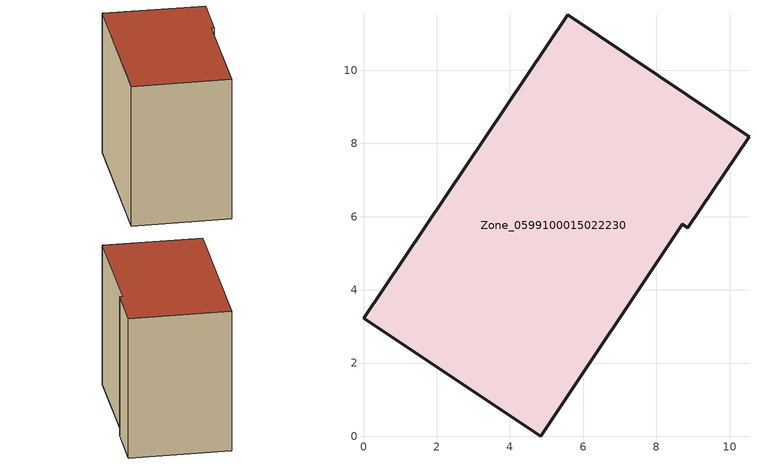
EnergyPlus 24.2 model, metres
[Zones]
Zone_0599100015022230
 floor ground (C_G): 5.58,11.52 10.53,8.18 8.86,5.69 8.71,5.8 4.84,0 0,3.23 z0.53
 wall outside (C_F): 10.53,8.18 5.58,11.52 0,3.23 4.84,0 8.71,5.8 8.86,5.69 10.53,8.18 z0.53:9.31
 roof outside (C_R): 5.58,11.52 0,3.23 4.84,0 8.71,5.8 8.86,5.69 10.53,8.18 z9.31
[BUILDING]
Pand.0599100015022230: North Axis=0; Terrain=City; Loads Convergence Tolerance Value=0.04; Temperature Convergence Tolerance Value=0.4; Solar Distribution=FullExterior; Maximum Number of Warmup Days=25; Minimum Number of Warmup Days=1
[Site:Location]
Rotterdam.The.Hague.AP_ZH_NLD Design_Conditions: Latitude=51.96; Longitude=4.45; Time Zone=1; Elevation=-4.5
[SITE:GROUNDTEMPERATURE:BUILDINGSURFACE]
18, 18, 18, 18, 18, 18, 18, 18, 18, 18, 18, 18
[MATERIAL] Thermal Absorptance=0.9; Solar Absorptance=0.7; Visible Absorptance=0.7
Name | Roughness | Thickness | Conductivity | Density | Specific Heat
G.TI.2006-2014 | MediumSmooth | 0.15 | 0.06 | 540 | 1210
F.TI.2006-2014 | Rough | 0.3 | 0.12 | 1920 | 840
R.TI.2006-2014 | MediumRough | 0.2 | 0.08 | 1500 | 1000
[CONSTRUCTION]
C_G: G.TI.2006-2014
C_F: F.TI.2006-2014
C_R: R.TI.2006-2014
[ZONE]
Zone_0599100015022230: Type=1; Multiplier=1; Ceiling Height=Autocalculate; Volume=Autocalculate; Floor Area=autocalculate; Part of Total Floor Area=Yes
[ZONEINFILTRATION:DESIGNFLOWRATE]
Infil_Zone_0599100015022230: Zone or ZoneList or Space or SpaceList=Zone_0599100015022230; Schedule=AlwaysOn; Design Flow Rate Calculation Method=Flow/Area; Flow Rate per Floor Area=0.0015; Constant Term Coefficient=1; Temperature Term Coefficient=0; Velocity Term Coefficient=0; Velocity Squared Term Coefficient=0
[HVACTEMPLATE:ZONE:IDEALLOADSAIRSYSTEM]
Zone_0599100015022230: Maximum Heating Supply Air Temperature=50; Minimum Cooling Supply Air Temperature=13; Maximum Heating Supply Air Humidity Ratio=0.0156; Minimum Cooling Supply Air Humidity Ratio=0.0077; Heating Limit=NoLimit; Cooling Limit=NoLimit; Dehumidification Control Type=ConstantSensibleHeatRatio; Cooling Sensible Heat Ratio=0.7; Dehumidification Setpoint=60; Humidification Control Type=None; Humidification Setpoint=30; Outdoor Air Method=None; Outdoor Air Flow Rate per Person=0.00944; Outdoor Air Flow Rate per Zone Floor Area=0; Outdoor Air Flow Rate per Zone=0; Demand Controlled Ventilation Type=None; Outdoor Air Economizer Type=NoEconomizer; Heat Recovery Type=None; Sensible Heat Recovery Effectiveness=0.7; Latent Heat Recovery Effectiveness=0.65
[ZONECONTROL:THERMOSTAT]
ThermostatControl_Zone_0599100015022230: Zone or ZoneList=Zone_0599100015022230; Control Type Schedule=DualSetpointControlType; Control 1=Thermostat_Zone_0599100015022230; Temperature Difference Between Cutout And Setpoint=0
[THERMOSTATSETPOINT:DUALSETPOINT]
Thermostat_Zone_0599100015022230: Heating Setpoint Temperature Schedule=HeatingSetpoint_Zone_0599100015022230; Cooling Setpoint Temperature Schedule=CoolingSetpoint_Zone_0599100015022230
[SCHEDULE:COMPACT]
HeatingSetpoint_Zone_0599100015022230: Through: 12/31, For: AllDays, Until: 24:00, 21
CoolingSetpoint_Zone_0599100015022230: Through: 12/31, For: AllDays, Until: 24:00, 24
DualSetpointControlType: Through: 12/31, For: AllDays, Until: 24:00, 4
AlwaysOn: Through: 12/31, For: AllDays, Until: 24:00, 1
